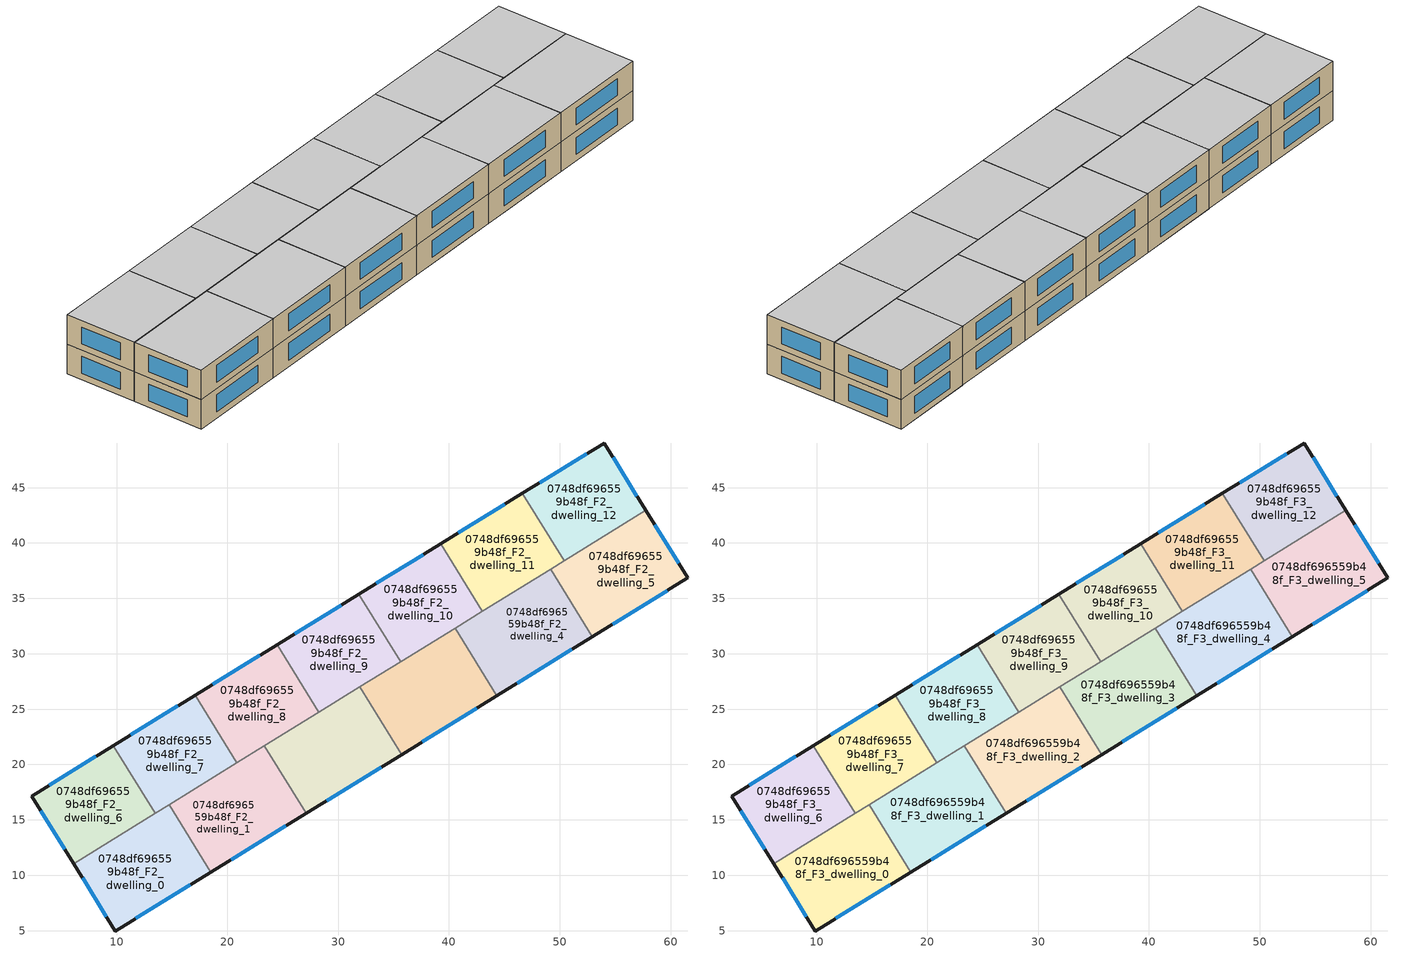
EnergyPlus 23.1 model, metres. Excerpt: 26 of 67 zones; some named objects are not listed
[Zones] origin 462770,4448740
0748df696559b48f_F2_dwelling_0
 floor to 0748df696559b48f_F1_dwelling_1 (EU_floor_Construction): 13.48,15.61 17.25,9.51 9.89,4.97 6.1,11.06 z6
 floor to 0748df696559b48f_F1_dwelling_3 (EU_floor_Construction): 14.73,16.38 18.49,10.27 17.25,9.51 13.48,15.61 z6
 wall outside (EU_wall_Construction): 6.1,11.06 9.89,4.97 18.49,10.27 z6:9
 wall to 0748df696559b48f_F2_dwelling_1 (EU_wall_Construction): 18.49,10.27 14.73,16.38 z6:9
 wall to 0748df696559b48f_F2_dwelling_6 (EU_wall_Construction): 13.47,15.6 6.1,11.06 z6:9
 wall to 0748df696559b48f_F2_dwelling_7 (EU_wall_Construction): 14.73,16.38 13.47,15.6 z6:9
 window (EU_Window_Construction): 11.73,6.1 16.65,9.14 / 6.91,9.75 9.08,6.27 z6.64:8.36
0748df696559b48f_F2_dwelling_1
 floor to 0748df696559b48f_F1_dwelling_3 (EU_floor_Construction): 20.87,20.17 24.63,14.06 18.49,10.27 14.73,16.38 z6
 floor to 0748df696559b48f_F1_dwelling_5 (EU_floor_Construction): 23.34,21.69 27.11,15.59 24.63,14.06 20.87,20.17 z6
 wall outside (EU_wall_Construction): 18.49,10.27 27.11,15.59 z6:9
 wall to 0748df696559b48f_F2_dwelling_2 (EU_wall_Construction): 27.11,15.59 23.34,21.69 z6:9
 wall to 0748df696559b48f_F2_dwelling_7 (EU_wall_Construction): 20.86,20.16 14.73,16.38 z6:9
 wall to 0748df696559b48f_F2_dwelling_8 (EU_wall_Construction): 23.34,21.69 20.86,20.16 z6:9
 window (EU_Window_Construction): 20.34,11.41 25.26,14.45 z6.64:8.36
0748df696559b48f_F2_dwelling_10
 floor to 0748df696559b48f_F1_dwelling_8 (EU_floor_Construction): 39.24,39.93 43.01,33.82 35.64,29.27 31.87,35.38 z6
 floor to 0748df696559b48f_F1_dwelling_6 (EU_floor_Construction): 31.87,35.38 35.64,29.27 35.62,29.27 31.86,35.37 z6
 wall outside (EU_wall_Construction): 39.24,39.93 31.86,35.37 z6:9
 wall to 0748df696559b48f_F2_dwelling_11 (EU_wall_Construction): 43.01,33.82 39.24,39.93 z6:9
 wall to 0748df696559b48f_F2_dwelling_9 (EU_wall_Construction): 31.86,35.37 35.62,29.27 z6:9
 wall to 0748df696559b48f_F2_dwelling_3 (EU_wall_Construction): 35.62,29.27 40.57,32.32 z6:9
 wall to 0748df696559b48f_F2_dwelling_4 (EU_wall_Construction): 40.57,32.32 43.01,33.82 z6:9
 window (EU_Window_Construction): 37.66,38.95 33.44,36.35 z6.64:8.36
0748df696559b48f_F2_dwelling_11
 floor to 0748df696559b48f_F1_dwelling_10 (EU_floor_Construction): 46.63,44.48 50.39,38.38 43.02,33.83 39.25,39.93 z6
 floor to 0748df696559b48f_F1_dwelling_8 (EU_floor_Construction): 39.25,39.93 43.02,33.83 43.01,33.82 39.24,39.93 z6
 wall outside (EU_wall_Construction): 46.62,44.48 39.24,39.93 z6:9
 wall to 0748df696559b48f_F2_dwelling_12 (EU_wall_Construction): 50.39,38.38 46.62,44.48 z6:9
 wall to 0748df696559b48f_F2_dwelling_4 (EU_wall_Construction): 43.01,33.82 49.18,37.63 z6:9
 wall to 0748df696559b48f_F2_dwelling_5 (EU_wall_Construction): 49.18,37.63 50.39,38.38 z6:9
 window (EU_Window_Construction): 45.04,43.5 40.82,40.9 z6.64:8.36
0748df696559b48f_F2_dwelling_12
 floor to 0748df696559b48f_F1_dwelling_12 (EU_floor_Construction): 54,49.03 57.78,42.94 50.4,38.38 46.64,44.49 z6
 floor to 0748df696559b48f_F1_dwelling_10 (EU_floor_Construction): 46.64,44.49 50.4,38.38 50.39,38.38 46.63,44.48 z6
 wall outside (EU_wall_Construction): 57.78,42.94 54,49.03 46.62,44.48 z6:9
 wall to 0748df696559b48f_F2_dwelling_5 (EU_wall_Construction): 50.39,38.38 57.78,42.94 z6:9
 window (EU_Window_Construction): 56.97,44.24 54.81,47.72 / 52.42,48.05 48.2,45.45 z6.64:8.36
0748df696559b48f_F2_dwelling_2
 floor to 0748df696559b48f_F1_dwelling_5 (EU_floor_Construction): 28.25,24.72 32.02,18.62 27.11,15.59 23.34,21.69 z6
 floor to 0748df696559b48f_F1_dwelling_7 (EU_floor_Construction): 31.95,27 35.72,20.9 32.02,18.62 28.25,24.72 z6
 wall outside (EU_wall_Construction): 27.11,15.59 35.72,20.9 z6:9
 wall to 0748df696559b48f_F2_dwelling_3 (EU_wall_Construction): 35.72,20.9 31.95,27 z6:9
 wall to 0748df696559b48f_F2_dwelling_8 (EU_wall_Construction): 28.24,24.71 23.34,21.69 z6:9
 wall to 0748df696559b48f_F2_dwelling_9 (EU_wall_Construction): 31.95,27 28.24,24.71 z6:9
 window (EU_Window_Construction): 28.95,16.72 33.87,19.76 z6.64:8.36
0748df696559b48f_F2_dwelling_3
 floor to 0748df696559b48f_F1_dwelling_9 (EU_floor_Construction): 40.57,32.32 44.33,26.21 39.4,23.17 35.64,29.27 z6
 floor to 0748df696559b48f_F1_dwelling_7 (EU_floor_Construction): 35.64,29.27 39.4,23.17 35.72,20.9 31.95,27 z6
 wall outside (EU_wall_Construction): 35.72,20.9 44.33,26.21 z6:9
 wall to 0748df696559b48f_F2_dwelling_4 (EU_wall_Construction): 44.33,26.21 40.57,32.32 z6:9
 wall to 0748df696559b48f_F2_dwelling_9 (EU_wall_Construction): 35.62,29.27 31.95,27 z6:9
 window (EU_Window_Construction): 37.56,22.04 42.49,25.07 z6.64:8.36
0748df696559b48f_F2_dwelling_4
 floor adiabatic (EU_floor_Construction): 49.18,37.63 52.95,31.53 46.78,27.72 43.02,33.83 z6
 floor to 0748df696559b48f_F1_dwelling_9 (EU_floor_Construction): 43.02,33.83 46.78,27.72 44.33,26.21 40.57,32.32 z6
 wall outside (EU_wall_Construction): 44.33,26.21 52.95,31.53 z6:9
 wall to 0748df696559b48f_F2_dwelling_5 (EU_wall_Construction): 52.95,31.53 49.18,37.63 z6:9
 window (EU_Window_Construction): 46.18,27.35 51.1,30.39 z6.64:8.36
0748df696559b48f_F2_dwelling_5
 floor to 0748df696559b48f_F1_dwelling_13 (EU_floor_Construction): 57.79,42.93 61.57,36.85 54.17,32.28 50.41,38.37 z6
 floor to 0748df696559b48f_F1_dwelling_12 (EU_floor_Construction): 57.78,42.94 57.79,42.93 50.41,38.37 50.4,38.38 z6
 floor adiabatic (EU_floor_Construction): 50.4,38.38 54.17,32.28 52.95,31.53 49.18,37.63 z6
 wall outside (EU_wall_Construction): 52.95,31.53 61.57,36.85 57.78,42.94 z6:9
 window (EU_Window_Construction): 60.76,38.15 58.6,41.63 / 54.79,32.67 59.73,35.71 z6.64:8.36
0748df696559b48f_F2_dwelling_6
 floor to 0748df696559b48f_F1_dwelling_0 (EU_floor_Construction): 9.71,21.71 13.47,15.61 6.09,11.07 2.31,17.15 z6
 floor to 0748df696559b48f_F1_dwelling_1 (EU_floor_Construction): 13.47,15.61 13.47,15.6 6.1,11.06 6.09,11.07 z6
 wall outside (EU_wall_Construction): 9.71,21.71 2.31,17.15 6.1,11.06 z6:9
 wall to 0748df696559b48f_F2_dwelling_7 (EU_wall_Construction): 13.47,15.6 9.71,21.71 z6:9
 window (EU_Window_Construction): 3.12,15.84 5.29,12.36 / 8.12,20.73 3.9,18.12 z6.64:8.36
0748df696559b48f_F2_dwelling_7
 floor to 0748df696559b48f_F1_dwelling_0 (EU_floor_Construction): 9.72,21.72 13.48,15.62 13.47,15.61 9.71,21.71 z6
 floor adiabatic (EU_floor_Construction): 17.09,26.26 20.86,20.16 13.47,15.6 13.47,15.61 13.48,15.62 9.72,21.72 z6
 wall outside (EU_wall_Construction): 17.09,26.26 9.71,21.71 z6:9
 wall to 0748df696559b48f_F2_dwelling_8 (EU_wall_Construction): 20.86,20.16 17.09,26.26 z6:9
 window (EU_Window_Construction): 15.51,25.29 11.29,22.68 z6.64:8.36
0748df696559b48f_F2_dwelling_8
 floor to 0748df696559b48f_F1_dwelling_4 (EU_floor_Construction): 24.47,30.82 28.24,24.71 20.87,20.17 17.1,26.27 z6
 floor to 0748df696559b48f_F1_dwelling_2 (EU_floor_Construction): 17.1,26.27 20.87,20.17 20.86,20.16 17.09,26.26 z6
 wall outside (EU_wall_Construction): 24.47,30.82 17.09,26.26 z6:9
 wall to 0748df696559b48f_F2_dwelling_9 (EU_wall_Construction): 28.24,24.71 24.47,30.82 z6:9
 window (EU_Window_Construction): 22.89,29.84 18.67,27.24 z6.64:8.36
0748df696559b48f_F2_dwelling_9
 floor to 0748df696559b48f_F1_dwelling_6 (EU_floor_Construction): 31.86,35.37 35.62,29.27 28.25,24.72 24.49,30.82 z6
 floor to 0748df696559b48f_F1_dwelling_4 (EU_floor_Construction): 24.49,30.82 28.25,24.72 28.24,24.71 24.47,30.82 z6
 wall outside (EU_wall_Construction): 31.86,35.37 24.47,30.82 z6:9
 window (EU_Window_Construction): 30.28,34.4 26.06,31.79 z6.64:8.36
0748df696559b48f_F3_dwelling_0
 floor to 0748df696559b48f_F2_dwelling_0 (EU_floor_Construction): 14.73,16.38 18.49,10.27 9.89,4.97 6.1,11.06 z9
 wall outside (EU_wall_Construction): 6.1,11.06 9.89,4.97 18.49,10.27 z9:12
 wall to 0748df696559b48f_F3_dwelling_1 (EU_wall_Construction): 18.49,10.27 14.73,16.38 z9:12
 wall to 0748df696559b48f_F3_dwelling_6 (EU_wall_Construction): 13.47,15.6 6.1,11.06 z9:12
 wall to 0748df696559b48f_F3_dwelling_7 (EU_wall_Construction): 14.73,16.38 13.47,15.6 z9:12
 window (EU_Window_Construction): 11.73,6.1 16.65,9.14 / 6.91,9.75 9.08,6.27 z9.64:11.36
 ceiling to 0748df696559b48f_F4_dwelling_0 (EU_floor_Construction): 18.49,10.27 14.73,16.38 6.1,11.06 9.89,4.97 z12
0748df696559b48f_F3_dwelling_1
 floor to 0748df696559b48f_F2_dwelling_1 (EU_floor_Construction): 23.34,21.69 27.11,15.59 18.49,10.27 14.73,16.38 z9
 wall outside (EU_wall_Construction): 18.49,10.27 27.11,15.59 z9:12
 wall to 0748df696559b48f_F3_dwelling_2 (EU_wall_Construction): 27.11,15.59 23.34,21.69 z9:12
 wall to 0748df696559b48f_F3_dwelling_7 (EU_wall_Construction): 20.86,20.16 14.73,16.38 z9:12
 wall to 0748df696559b48f_F3_dwelling_8 (EU_wall_Construction): 23.34,21.69 20.86,20.16 z9:12
 window (EU_Window_Construction): 20.34,11.41 25.26,14.45 z9.64:11.36
 ceiling to 0748df696559b48f_F4_dwelling_1 (EU_floor_Construction): 27.11,15.59 23.34,21.69 14.73,16.38 18.49,10.27 z12
0748df696559b48f_F3_dwelling_10
 floor to 0748df696559b48f_F2_dwelling_10 (EU_floor_Construction): 39.24,39.93 43.01,33.82 35.62,29.27 31.86,35.37 z9
 wall outside (EU_wall_Construction): 39.24,39.93 31.86,35.37 z9:12
 wall to 0748df696559b48f_F3_dwelling_11 (EU_wall_Construction): 43.01,33.82 39.24,39.93 z9:12
 wall to 0748df696559b48f_F3_dwelling_9 (EU_wall_Construction): 31.86,35.37 35.62,29.27 z9:12
 wall to 0748df696559b48f_F3_dwelling_3 (EU_wall_Construction): 35.62,29.27 40.57,32.32 z9:12
 wall to 0748df696559b48f_F3_dwelling_4 (EU_wall_Construction): 40.57,32.32 43.01,33.82 z9:12
 window (EU_Window_Construction): 37.66,38.95 33.44,36.35 z9.64:11.36
 ceiling to 0748df696559b48f_F4_dwelling_10 (EU_floor_Construction): 43.01,33.82 39.24,39.93 31.86,35.37 35.62,29.27 z12
0748df696559b48f_F3_dwelling_11
 floor to 0748df696559b48f_F2_dwelling_11 (EU_floor_Construction): 46.62,44.48 50.39,38.38 43.01,33.82 39.24,39.93 z9
 wall outside (EU_wall_Construction): 46.62,44.48 39.24,39.93 z9:12
 wall to 0748df696559b48f_F3_dwelling_12 (EU_wall_Construction): 50.39,38.38 46.62,44.48 z9:12
 wall to 0748df696559b48f_F3_dwelling_4 (EU_wall_Construction): 43.01,33.82 49.18,37.63 z9:12
 wall to 0748df696559b48f_F3_dwelling_5 (EU_wall_Construction): 49.18,37.63 50.39,38.38 z9:12
 window (EU_Window_Construction): 45.04,43.5 40.82,40.9 z9.64:11.36
 ceiling to 0748df696559b48f_F4_dwelling_11 (EU_floor_Construction): 50.39,38.38 46.62,44.48 39.24,39.93 43.01,33.82 z12
0748df696559b48f_F3_dwelling_12
 floor to 0748df696559b48f_F2_dwelling_12 (EU_floor_Construction): 54,49.03 57.78,42.94 50.39,38.38 46.62,44.48 z9
 wall outside (EU_wall_Construction): 57.78,42.94 54,49.03 46.62,44.48 z9:12
 wall to 0748df696559b48f_F3_dwelling_5 (EU_wall_Construction): 50.39,38.38 57.78,42.94 z9:12
 window (EU_Window_Construction): 56.97,44.24 54.81,47.72 / 52.42,48.05 48.2,45.45 z9.64:11.36
 ceiling to 0748df696559b48f_F4_dwelling_12 (EU_floor_Construction): 57.78,42.94 54,49.03 46.62,44.48 50.39,38.38 z12
0748df696559b48f_F3_dwelling_2
 floor to 0748df696559b48f_F2_dwelling_2 (EU_floor_Construction): 31.95,27 35.72,20.9 27.11,15.59 23.34,21.69 z9
 wall outside (EU_wall_Construction): 27.11,15.59 35.72,20.9 z9:12
 wall to 0748df696559b48f_F3_dwelling_3 (EU_wall_Construction): 35.72,20.9 31.95,27 z9:12
 wall to 0748df696559b48f_F3_dwelling_8 (EU_wall_Construction): 28.24,24.71 23.34,21.69 z9:12
 wall to 0748df696559b48f_F3_dwelling_9 (EU_wall_Construction): 31.95,27 28.24,24.71 z9:12
 window (EU_Window_Construction): 28.95,16.72 33.87,19.76 z9.64:11.36
 ceiling to 0748df696559b48f_F4_dwelling_2 (EU_floor_Construction): 35.72,20.9 31.95,27 23.34,21.69 27.11,15.59 z12
0748df696559b48f_F3_dwelling_3
 floor to 0748df696559b48f_F2_dwelling_3 (EU_floor_Construction): 40.57,32.32 44.33,26.21 35.72,20.9 31.95,27 z9
 wall outside (EU_wall_Construction): 35.72,20.9 44.33,26.21 z9:12
 wall to 0748df696559b48f_F3_dwelling_4 (EU_wall_Construction): 44.33,26.21 40.57,32.32 z9:12
 wall to 0748df696559b48f_F3_dwelling_9 (EU_wall_Construction): 35.62,29.27 31.95,27 z9:12
 window (EU_Window_Construction): 37.56,22.04 42.49,25.07 z9.64:11.36
 ceiling to 0748df696559b48f_F4_dwelling_3 (EU_floor_Construction): 44.33,26.21 40.57,32.32 31.95,27 35.72,20.9 z12
0748df696559b48f_F3_dwelling_4
 floor to 0748df696559b48f_F2_dwelling_4 (EU_floor_Construction): 49.18,37.63 52.95,31.53 44.33,26.21 40.57,32.32 z9
 wall outside (EU_wall_Construction): 44.33,26.21 52.95,31.53 z9:12
 wall to 0748df696559b48f_F3_dwelling_5 (EU_wall_Construction): 52.95,31.53 49.18,37.63 z9:12
 window (EU_Window_Construction): 46.18,27.35 51.1,30.39 z9.64:11.36
 ceiling to 0748df696559b48f_F4_dwelling_4 (EU_floor_Construction): 52.95,31.53 49.18,37.63 40.57,32.32 44.33,26.21 z12
0748df696559b48f_F3_dwelling_5
 floor to 0748df696559b48f_F2_dwelling_5 (EU_floor_Construction): 57.78,42.94 61.57,36.85 52.95,31.53 49.18,37.63 z9
 wall outside (EU_wall_Construction): 52.95,31.53 61.57,36.85 57.78,42.94 z9:12
 window (EU_Window_Construction): 60.76,38.15 58.6,41.63 / 54.79,32.67 59.73,35.71 z9.64:11.36
 ceiling to 0748df696559b48f_F4_dwelling_5 (EU_floor_Construction): 61.57,36.85 57.78,42.94 49.18,37.63 52.95,31.53 z12
0748df696559b48f_F3_dwelling_6
 floor to 0748df696559b48f_F2_dwelling_6 (EU_floor_Construction): 9.71,21.71 13.47,15.6 6.1,11.06 2.31,17.15 z9
 wall outside (EU_wall_Construction): 9.71,21.71 2.31,17.15 6.1,11.06 z9:12
 wall to 0748df696559b48f_F3_dwelling_7 (EU_wall_Construction): 13.47,15.6 9.71,21.71 z9:12
 window (EU_Window_Construction): 3.12,15.84 5.29,12.36 / 8.12,20.73 3.9,18.12 z9.64:11.36
 ceiling to 0748df696559b48f_F4_dwelling_6 (EU_floor_Construction): 13.47,15.6 9.71,21.71 2.31,17.15 6.1,11.06 z12
0748df696559b48f_F3_dwelling_7
 floor to 0748df696559b48f_F2_dwelling_7 (EU_floor_Construction): 17.09,26.26 20.86,20.16 13.47,15.6 9.71,21.71 z9
 wall outside (EU_wall_Construction): 17.09,26.26 9.71,21.71 z9:12
 wall to 0748df696559b48f_F3_dwelling_8 (EU_wall_Construction): 20.86,20.16 17.09,26.26 z9:12
 window (EU_Window_Construction): 15.51,25.29 11.29,22.68 z9.64:11.36
 ceiling to 0748df696559b48f_F4_dwelling_7 (EU_floor_Construction): 20.86,20.16 17.09,26.26 9.71,21.71 13.47,15.6 z12
0748df696559b48f_F3_dwelling_8
 floor to 0748df696559b48f_F2_dwelling_8 (EU_floor_Construction): 24.47,30.82 28.24,24.71 20.86,20.16 17.09,26.26 z9
 wall outside (EU_wall_Construction): 24.47,30.82 17.09,26.26 z9:12
 wall to 0748df696559b48f_F3_dwelling_9 (EU_wall_Construction): 28.24,24.71 24.47,30.82 z9:12
 window (EU_Window_Construction): 22.89,29.84 18.67,27.24 z9.64:11.36
 ceiling to 0748df696559b48f_F4_dwelling_8 (EU_floor_Construction): 28.24,24.71 24.47,30.82 17.09,26.26 20.86,20.16 z12
0748df696559b48f_F3_dwelling_9
 floor to 0748df696559b48f_F2_dwelling_9 (EU_floor_Construction): 31.86,35.37 35.62,29.27 28.24,24.71 24.47,30.82 z9
 wall outside (EU_wall_Construction): 31.86,35.37 24.47,30.82 z9:12
 window (EU_Window_Construction): 30.28,34.4 26.06,31.79 z9.64:11.36
 ceiling to 0748df696559b48f_F4_dwelling_9 (EU_floor_Construction): 35.62,29.27 31.86,35.37 24.47,30.82 28.24,24.71 z12
[Building]
EU S2 Campaign: North Axis=0; Terrain=City; Solar Distribution=FullExterior
[Site:Location]
Yerevan-Zvartnots.Intl.AP: Latitude=40.15; Longitude=44.383; Time Zone=4; Elevation=854
[SizingPeriod:WeatherFileDays]
AnnualSizingPeriod: Begin Month=1; Begin Day of Month=1; End Month=12; End Day of Month=31; Day of Week for Start Day=Monday; Use Weather File Daylight Saving Period=No; Use Weather File Rain and Snow Indicators=No
[MATERIAL]
EU_InternalMass_Material: Roughness=MediumRough; Thickness=0.1; Conductivity=1; Density=1800; Specific Heat=900; Thermal Absorptance=0.9; Solar Absorptance=0.7; Visible Absorptance=0.7
[MATERIAL:NOMASS] Roughness=MediumRough; Thermal Absorptance=0.9; Solar Absorptance=0.7; Visible Absorptance=0.7
Name | Thermal Resistance
EU_wall_NoMass | 1.05043
EU_floor_NoMass | 0.478065
[WINDOWMATERIAL:SIMPLEGLAZINGSYSTEM]
EU_Window_SimpleGlazing: UFactor=2.5566; Solar Heat Gain Coefficient=0.75; Visible Transmittance=0.75
[CONSTRUCTION]
EU_wall_Construction: EU_wall_NoMass
EU_floor_Construction: EU_floor_NoMass
EU_Window_Construction: EU_Window_SimpleGlazing
EU_InternalMass_Construction: EU_InternalMass_Material
[ZONE] Type=1; Multiplier=1; Ceiling Height=autocalculate; Floor Area=autocalculate; Part of Total Floor Area=Yes
Name | Volume
0748df696559b48f_F2_dwelling_0; 0748df696559b48f_F3_dwelling_0 | 217.762
0748df696559b48f_F2_dwelling_1; 0748df696559b48f_F3_dwelling_1; 0748df696559b48f_F2_dwelling_5; 0748df696559b48f_F3_dwelling_5 | 217.761
0748df696559b48f_F2_dwelling_10; 0748df696559b48f_F3_dwelling_10; 0748df696559b48f_F2_dwelling_7; 0748df696559b48f_F3_dwelling_7 | 186.673
0748df696559b48f_F2_dwelling_11; 0748df696559b48f_F3_dwelling_11 | 186.657
0748df696559b48f_F2_dwelling_12; 0748df696559b48f_F3_dwelling_12; 0748df696559b48f_F2_dwelling_6; 0748df696559b48f_F3_dwelling_6 | 186.669
0748df696559b48f_F2_dwelling_2; 0748df696559b48f_F3_dwelling_2 | 217.72
0748df696559b48f_F2_dwelling_3; 0748df696559b48f_F3_dwelling_3; 0748df696559b48f_F2_dwelling_4; 0748df696559b48f_F3_dwelling_4 | 217.768
0748df696559b48f_F2_dwelling_8; 0748df696559b48f_F3_dwelling_8 | 186.671
0748df696559b48f_F2_dwelling_9; 0748df696559b48f_F3_dwelling_9 | 186.7
[INTERNALMASS] Construction=EU_InternalMass_Construction
Name | Zone or ZoneList | Surface Area
0748df696559b48f_F2_dwelling_0_EU_InternalMass | 0748df696559b48f_F2_dwelling_0 | 72.5872
0748df696559b48f_F2_dwelling_1_EU_InternalMass | 0748df696559b48f_F2_dwelling_1 | 72.5871
0748df696559b48f_F2_dwelling_2_EU_InternalMass | 0748df696559b48f_F2_dwelling_2 | 72.5734
0748df696559b48f_F2_dwelling_3_EU_InternalMass | 0748df696559b48f_F2_dwelling_3 | 72.5895
0748df696559b48f_F2_dwelling_4_EU_InternalMass | 0748df696559b48f_F2_dwelling_4 | 72.5895
0748df696559b48f_F2_dwelling_5_EU_InternalMass | 0748df696559b48f_F2_dwelling_5 | 72.5872
0748df696559b48f_F2_dwelling_6_EU_InternalMass | 0748df696559b48f_F2_dwelling_6 | 62.2228
0748df696559b48f_F2_dwelling_7_EU_InternalMass | 0748df696559b48f_F2_dwelling_7 | 62.2244
0748df696559b48f_F2_dwelling_8_EU_InternalMass | 0748df696559b48f_F2_dwelling_8 | 62.2236
0748df696559b48f_F2_dwelling_9_EU_InternalMass | 0748df696559b48f_F2_dwelling_9 | 62.2335
0748df696559b48f_F2_dwelling_10_EU_InternalMass | 0748df696559b48f_F2_dwelling_10 | 62.2244
0748df696559b48f_F2_dwelling_11_EU_InternalMass | 0748df696559b48f_F2_dwelling_11 | 62.219
0748df696559b48f_F2_dwelling_12_EU_InternalMass | 0748df696559b48f_F2_dwelling_12 | 62.2228
0748df696559b48f_F3_dwelling_0_EU_InternalMass | 0748df696559b48f_F3_dwelling_0 | 72.5872
0748df696559b48f_F3_dwelling_1_EU_InternalMass | 0748df696559b48f_F3_dwelling_1 | 72.5871
0748df696559b48f_F3_dwelling_2_EU_InternalMass | 0748df696559b48f_F3_dwelling_2 | 72.5734
0748df696559b48f_F3_dwelling_3_EU_InternalMass | 0748df696559b48f_F3_dwelling_3 | 72.5895
0748df696559b48f_F3_dwelling_4_EU_InternalMass | 0748df696559b48f_F3_dwelling_4 | 72.5895
0748df696559b48f_F3_dwelling_5_EU_InternalMass | 0748df696559b48f_F3_dwelling_5 | 72.5872
0748df696559b48f_F3_dwelling_6_EU_InternalMass | 0748df696559b48f_F3_dwelling_6 | 62.2228
0748df696559b48f_F3_dwelling_7_EU_InternalMass | 0748df696559b48f_F3_dwelling_7 | 62.2244
0748df696559b48f_F3_dwelling_8_EU_InternalMass | 0748df696559b48f_F3_dwelling_8 | 62.2236
0748df696559b48f_F3_dwelling_9_EU_InternalMass | 0748df696559b48f_F3_dwelling_9 | 62.2335
0748df696559b48f_F3_dwelling_10_EU_InternalMass | 0748df696559b48f_F3_dwelling_10 | 62.2244
0748df696559b48f_F3_dwelling_11_EU_InternalMass | 0748df696559b48f_F3_dwelling_11 | 62.219
0748df696559b48f_F3_dwelling_12_EU_InternalMass | 0748df696559b48f_F3_dwelling_12 | 62.2228
[OTHEREQUIPMENT] Fuel Type=Electricity; Design Level Calculation Method=Watts/Area; Power per Zone Floor Area=1; Fraction Latent=0; Fraction Radiant=0; Fraction Lost=0; Carbon Dioxide Generation Rate=0; EndUse Subcategory=EU_Step8_InternalGains
Name | Zone or ZoneList or Space or SpaceList | Schedule
EU_Step8_InternalGain_0748df696559b48f_F2_dwelling_0_f000 | 0748df696559b48f_F2_dwelling_0 | EU_Step8_GainSchedule_0748df696559b48f_F2_dwelling_0_f000
EU_Step8_InternalGain_0748df696559b48f_F2_dwelling_1_f000 | 0748df696559b48f_F2_dwelling_1 | EU_Step8_GainSchedule_0748df696559b48f_F2_dwelling_1_f000
EU_Step8_InternalGain_0748df696559b48f_F2_dwelling_2_f000 | 0748df696559b48f_F2_dwelling_2 | EU_Step8_GainSchedule_0748df696559b48f_F2_dwelling_2_f000
EU_Step8_InternalGain_0748df696559b48f_F2_dwelling_3_f000 | 0748df696559b48f_F2_dwelling_3 | EU_Step8_GainSchedule_0748df696559b48f_F2_dwelling_3_f000
EU_Step8_InternalGain_0748df696559b48f_F2_dwelling_4_f000 | 0748df696559b48f_F2_dwelling_4 | EU_Step8_GainSchedule_0748df696559b48f_F2_dwelling_4_f000
EU_Step8_InternalGain_0748df696559b48f_F2_dwelling_5_f000 | 0748df696559b48f_F2_dwelling_5 | EU_Step8_GainSchedule_0748df696559b48f_F2_dwelling_5_f000
EU_Step8_InternalGain_0748df696559b48f_F2_dwelling_6_f000 | 0748df696559b48f_F2_dwelling_6 | EU_Step8_GainSchedule_0748df696559b48f_F2_dwelling_6_f000
EU_Step8_InternalGain_0748df696559b48f_F2_dwelling_7_f000 | 0748df696559b48f_F2_dwelling_7 | EU_Step8_GainSchedule_0748df696559b48f_F2_dwelling_7_f000
EU_Step8_InternalGain_0748df696559b48f_F2_dwelling_8_f000 | 0748df696559b48f_F2_dwelling_8 | EU_Step8_GainSchedule_0748df696559b48f_F2_dwelling_8_f000
EU_Step8_InternalGain_0748df696559b48f_F2_dwelling_9_f000 | 0748df696559b48f_F2_dwelling_9 | EU_Step8_GainSchedule_0748df696559b48f_F2_dwelling_9_f000
EU_Step8_InternalGain_0748df696559b48f_F2_dwelling_10_f000 | 0748df696559b48f_F2_dwelling_10 | EU_Step8_GainSchedule_0748df696559b48f_F2_dwelling_10_f000
EU_Step8_InternalGain_0748df696559b48f_F2_dwelling_11_f000 | 0748df696559b48f_F2_dwelling_11 | EU_Step8_GainSchedule_0748df696559b48f_F2_dwelling_11_f000
EU_Step8_InternalGain_0748df696559b48f_F2_dwelling_12_f000 | 0748df696559b48f_F2_dwelling_12 | EU_Step8_GainSchedule_0748df696559b48f_F2_dwelling_12_f000
EU_Step8_InternalGain_0748df696559b48f_F3_dwelling_0_f000 | 0748df696559b48f_F3_dwelling_0 | EU_Step8_GainSchedule_0748df696559b48f_F3_dwelling_0_f000
EU_Step8_InternalGain_0748df696559b48f_F3_dwelling_1_f000 | 0748df696559b48f_F3_dwelling_1 | EU_Step8_GainSchedule_0748df696559b48f_F3_dwelling_1_f000
EU_Step8_InternalGain_0748df696559b48f_F3_dwelling_2_f000 | 0748df696559b48f_F3_dwelling_2 | EU_Step8_GainSchedule_0748df696559b48f_F3_dwelling_2_f000
EU_Step8_InternalGain_0748df696559b48f_F3_dwelling_3_f000 | 0748df696559b48f_F3_dwelling_3 | EU_Step8_GainSchedule_0748df696559b48f_F3_dwelling_3_f000
EU_Step8_InternalGain_0748df696559b48f_F3_dwelling_4_f000 | 0748df696559b48f_F3_dwelling_4 | EU_Step8_GainSchedule_0748df696559b48f_F3_dwelling_4_f000
EU_Step8_InternalGain_0748df696559b48f_F3_dwelling_5_f000 | 0748df696559b48f_F3_dwelling_5 | EU_Step8_GainSchedule_0748df696559b48f_F3_dwelling_5_f000
EU_Step8_InternalGain_0748df696559b48f_F3_dwelling_6_f000 | 0748df696559b48f_F3_dwelling_6 | EU_Step8_GainSchedule_0748df696559b48f_F3_dwelling_6_f000
EU_Step8_InternalGain_0748df696559b48f_F3_dwelling_7_f000 | 0748df696559b48f_F3_dwelling_7 | EU_Step8_GainSchedule_0748df696559b48f_F3_dwelling_7_f000
EU_Step8_InternalGain_0748df696559b48f_F3_dwelling_8_f000 | 0748df696559b48f_F3_dwelling_8 | EU_Step8_GainSchedule_0748df696559b48f_F3_dwelling_8_f000
EU_Step8_InternalGain_0748df696559b48f_F3_dwelling_9_f000 | 0748df696559b48f_F3_dwelling_9 | EU_Step8_GainSchedule_0748df696559b48f_F3_dwelling_9_f000
EU_Step8_InternalGain_0748df696559b48f_F3_dwelling_10_f000 | 0748df696559b48f_F3_dwelling_10 | EU_Step8_GainSchedule_0748df696559b48f_F3_dwelling_10_f000
EU_Step8_InternalGain_0748df696559b48f_F3_dwelling_11_f000 | 0748df696559b48f_F3_dwelling_11 | EU_Step8_GainSchedule_0748df696559b48f_F3_dwelling_11_f000
EU_Step8_InternalGain_0748df696559b48f_F3_dwelling_12_f000 | 0748df696559b48f_F3_dwelling_12 | EU_Step8_GainSchedule_0748df696559b48f_F3_dwelling_12_f000
[ZONEVENTILATION:DESIGNFLOWRATE] Schedule=EU_AlwaysOn; Design Flow Rate Calculation Method=AirChanges/Hour; Air Changes per Hour=0.557805; Ventilation Type=Natural; Fan Pressure Rise=0; Fan Total Efficiency=1; Constant Term Coefficient=1; Temperature Term Coefficient=0; Velocity Term Coefficient=0; Velocity Squared Term Coefficient=0; Minimum Indoor Temperature=-100; Maximum Indoor Temperature=100; Delta Temperature=-100; Minimum Outdoor Temperature=-100; Maximum Outdoor Temperature=100; Maximum Wind Speed=40
Name | Zone or ZoneList or Space or SpaceList
EU_ConstantAir_0748df696559b48f_F2_dwelling_0 | 0748df696559b48f_F2_dwelling_0
EU_ConstantAir_0748df696559b48f_F2_dwelling_1 | 0748df696559b48f_F2_dwelling_1
EU_ConstantAir_0748df696559b48f_F2_dwelling_2 | 0748df696559b48f_F2_dwelling_2
EU_ConstantAir_0748df696559b48f_F2_dwelling_3 | 0748df696559b48f_F2_dwelling_3
EU_ConstantAir_0748df696559b48f_F2_dwelling_4 | 0748df696559b48f_F2_dwelling_4
EU_ConstantAir_0748df696559b48f_F2_dwelling_5 | 0748df696559b48f_F2_dwelling_5
EU_ConstantAir_0748df696559b48f_F2_dwelling_6 | 0748df696559b48f_F2_dwelling_6
EU_ConstantAir_0748df696559b48f_F2_dwelling_7 | 0748df696559b48f_F2_dwelling_7
EU_ConstantAir_0748df696559b48f_F2_dwelling_8 | 0748df696559b48f_F2_dwelling_8
EU_ConstantAir_0748df696559b48f_F2_dwelling_9 | 0748df696559b48f_F2_dwelling_9
EU_ConstantAir_0748df696559b48f_F2_dwelling_10 | 0748df696559b48f_F2_dwelling_10
EU_ConstantAir_0748df696559b48f_F2_dwelling_11 | 0748df696559b48f_F2_dwelling_11
EU_ConstantAir_0748df696559b48f_F2_dwelling_12 | 0748df696559b48f_F2_dwelling_12
EU_ConstantAir_0748df696559b48f_F3_dwelling_0 | 0748df696559b48f_F3_dwelling_0
EU_ConstantAir_0748df696559b48f_F3_dwelling_1 | 0748df696559b48f_F3_dwelling_1
EU_ConstantAir_0748df696559b48f_F3_dwelling_2 | 0748df696559b48f_F3_dwelling_2
EU_ConstantAir_0748df696559b48f_F3_dwelling_3 | 0748df696559b48f_F3_dwelling_3
EU_ConstantAir_0748df696559b48f_F3_dwelling_4 | 0748df696559b48f_F3_dwelling_4
EU_ConstantAir_0748df696559b48f_F3_dwelling_5 | 0748df696559b48f_F3_dwelling_5
EU_ConstantAir_0748df696559b48f_F3_dwelling_6 | 0748df696559b48f_F3_dwelling_6
EU_ConstantAir_0748df696559b48f_F3_dwelling_7 | 0748df696559b48f_F3_dwelling_7
EU_ConstantAir_0748df696559b48f_F3_dwelling_8 | 0748df696559b48f_F3_dwelling_8
EU_ConstantAir_0748df696559b48f_F3_dwelling_9 | 0748df696559b48f_F3_dwelling_9
EU_ConstantAir_0748df696559b48f_F3_dwelling_10 | 0748df696559b48f_F3_dwelling_10
EU_ConstantAir_0748df696559b48f_F3_dwelling_11 | 0748df696559b48f_F3_dwelling_11
EU_ConstantAir_0748df696559b48f_F3_dwelling_12 | 0748df696559b48f_F3_dwelling_12
[HVACTEMPLATE:ZONE:IDEALLOADSAIRSYSTEM] System Availability Schedule=EU_AlwaysOn; Maximum Heating Supply Air Temperature=50; Minimum Cooling Supply Air Temperature=13; Maximum Heating Supply Air Humidity Ratio=0.0156; Minimum Cooling Supply Air Humidity Ratio=0.0077; Heating Limit=NoLimit; Cooling Limit=NoLimit; Heating Availability Schedule=EU_AlwaysOn; Cooling Availability Schedule=EU_CoolingOff; Dehumidification Control Type=ConstantSensibleHeatRatio; Cooling Sensible Heat Ratio=0.7; Dehumidification Setpoint=60; Humidification Control Type=None; Humidification Setpoint=30; Outdoor Air Method=None; Outdoor Air Flow Rate per Person=0.00944; Outdoor Air Flow Rate per Zone Floor Area=0; Outdoor Air Flow Rate per Zone=0; Demand Controlled Ventilation Type=None; Outdoor Air Economizer Type=NoEconomizer; Heat Recovery Type=None; Sensible Heat Recovery Effectiveness=0.7; Latent Heat Recovery Effectiveness=0.65
Name | Template Thermostat
0748df696559b48f_F2_dwelling_0 | EU_HeatOnly_0748df696559b48f_F2_dwelling_0
0748df696559b48f_F2_dwelling_1 | EU_HeatOnly_0748df696559b48f_F2_dwelling_1
0748df696559b48f_F2_dwelling_2 | EU_HeatOnly_0748df696559b48f_F2_dwelling_2
0748df696559b48f_F2_dwelling_3 | EU_HeatOnly_0748df696559b48f_F2_dwelling_3
0748df696559b48f_F2_dwelling_4 | EU_HeatOnly_0748df696559b48f_F2_dwelling_4
0748df696559b48f_F2_dwelling_5 | EU_HeatOnly_0748df696559b48f_F2_dwelling_5
0748df696559b48f_F2_dwelling_6 | EU_HeatOnly_0748df696559b48f_F2_dwelling_6
0748df696559b48f_F2_dwelling_7 | EU_HeatOnly_0748df696559b48f_F2_dwelling_7
0748df696559b48f_F2_dwelling_8 | EU_HeatOnly_0748df696559b48f_F2_dwelling_8
0748df696559b48f_F2_dwelling_9 | EU_HeatOnly_0748df696559b48f_F2_dwelling_9
0748df696559b48f_F2_dwelling_10 | EU_HeatOnly_0748df696559b48f_F2_dwelling_10
0748df696559b48f_F2_dwelling_11 | EU_HeatOnly_0748df696559b48f_F2_dwelling_11
0748df696559b48f_F2_dwelling_12 | EU_HeatOnly_0748df696559b48f_F2_dwelling_12
0748df696559b48f_F3_dwelling_0 | EU_HeatOnly_0748df696559b48f_F3_dwelling_0
0748df696559b48f_F3_dwelling_1 | EU_HeatOnly_0748df696559b48f_F3_dwelling_1
0748df696559b48f_F3_dwelling_2 | EU_HeatOnly_0748df696559b48f_F3_dwelling_2
0748df696559b48f_F3_dwelling_3 | EU_HeatOnly_0748df696559b48f_F3_dwelling_3
0748df696559b48f_F3_dwelling_4 | EU_HeatOnly_0748df696559b48f_F3_dwelling_4
0748df696559b48f_F3_dwelling_5 | EU_HeatOnly_0748df696559b48f_F3_dwelling_5
0748df696559b48f_F3_dwelling_6 | EU_HeatOnly_0748df696559b48f_F3_dwelling_6
0748df696559b48f_F3_dwelling_7 | EU_HeatOnly_0748df696559b48f_F3_dwelling_7
0748df696559b48f_F3_dwelling_8 | EU_HeatOnly_0748df696559b48f_F3_dwelling_8
0748df696559b48f_F3_dwelling_9 | EU_HeatOnly_0748df696559b48f_F3_dwelling_9
0748df696559b48f_F3_dwelling_10 | EU_HeatOnly_0748df696559b48f_F3_dwelling_10
0748df696559b48f_F3_dwelling_11 | EU_HeatOnly_0748df696559b48f_F3_dwelling_11
0748df696559b48f_F3_dwelling_12 | EU_HeatOnly_0748df696559b48f_F3_dwelling_12
[SIZING:ZONE] Zone Cooling Design Supply Air Temperature Input Method=SupplyAirTemperature; Zone Cooling Design Supply Air Temperature=13; Zone Heating Design Supply Air Temperature Input Method=SupplyAirTemperature; Zone Heating Design Supply Air Temperature=50; Zone Cooling Design Supply Air Humidity Ratio=0.008; Zone Heating Design Supply Air Humidity Ratio=0.008; Cooling Design Air Flow Method=DesignDay; Cooling Design Air Flow Rate=0; Cooling Minimum Air Flow per Zone Floor Area=0.000762; Cooling Minimum Air Flow=0; Cooling Minimum Air Flow Fraction=0.2; Heating Design Air Flow Method=DesignDay; Heating Design Air Flow Rate=0; Heating Maximum Air Flow per Zone Floor Area=0.002032; Heating Maximum Air Flow=0.141576; Heating Maximum Air Flow Fraction=0.3; Account for Dedicated Outdoor Air System=No; Dedicated Outdoor Air System Control Strategy=NeutralSupplyAir; Dedicated Outdoor Air Low Setpoint Temperature for Design=autosize; Dedicated Outdoor Air High Setpoint Temperature for Design=autosize; Zone Load Sizing Method=Sensible Load Only No Latent Load; Zone Latent Cooling Design Supply Air Humidity Ratio Input Method=HumidityRatioDifference; Zone Cooling Design Supply Air Humidity Ratio Difference=0.005; Zone Latent Heating Design Supply Air Humidity Ratio Input Method=HumidityRatioDifference; Zone Humidification Design Supply Air Humidity Ratio Difference=0.005
0748df696559b48f_F2_dwelling_0; 0748df696559b48f_F2_dwelling_1; 0748df696559b48f_F2_dwelling_2; 0748df696559b48f_F2_dwelling_3; 0748df696559b48f_F2_dwelling_4; 0748df696559b48f_F2_dwelling_5; 0748df696559b48f_F2_dwelling_6; 0748df696559b48f_F2_dwelling_7; 0748df696559b48f_F2_dwelling_8; 0748df696559b48f_F2_dwelling_9; 0748df696559b48f_F2_dwelling_10; 0748df696559b48f_F2_dwelling_11; 0748df696559b48f_F2_dwelling_12; 0748df696559b48f_F3_dwelling_0; 0748df696559b48f_F3_dwelling_1; 0748df696559b48f_F3_dwelling_2; 0748df696559b48f_F3_dwelling_3; 0748df696559b48f_F3_dwelling_4; 0748df696559b48f_F3_dwelling_5; 0748df696559b48f_F3_dwelling_6; 0748df696559b48f_F3_dwelling_7; 0748df696559b48f_F3_dwelling_8; 0748df696559b48f_F3_dwelling_9; 0748df696559b48f_F3_dwelling_10; 0748df696559b48f_F3_dwelling_11; 0748df696559b48f_F3_dwelling_12
[SCHEDULE:CONSTANT]
Name | Hourly Value
EU_AlwaysOn | 1
EU_CoolingOff | 0
[SCHEDULE:FILE] Column Number=1; Rows to Skip at Top=0; Number of Hours of Data=8760; Column Separator=Comma; Interpolate to Timestep=No; Minutes per Item=60; Adjust Schedule for Daylight Savings=Yes
Name | File
EU_Step8_GainSchedule_0748df696559b48f_F2_dwelling_0_f000 | ../../schedules/0748df696559b48f/0748df696559b48f_F2_dwelling_0_f000_gain.csv
EU_Step8_GainSchedule_0748df696559b48f_F2_dwelling_1_f000 | ../../schedules/0748df696559b48f/0748df696559b48f_F2_dwelling_1_f000_gain.csv
EU_Step8_GainSchedule_0748df696559b48f_F2_dwelling_2_f000 | ../../schedules/0748df696559b48f/0748df696559b48f_F2_dwelling_2_f000_gain.csv
EU_Step8_GainSchedule_0748df696559b48f_F2_dwelling_3_f000 | ../../schedules/0748df696559b48f/0748df696559b48f_F2_dwelling_3_f000_gain.csv
EU_Step8_GainSchedule_0748df696559b48f_F2_dwelling_4_f000 | ../../schedules/0748df696559b48f/0748df696559b48f_F2_dwelling_4_f000_gain.csv
EU_Step8_GainSchedule_0748df696559b48f_F2_dwelling_5_f000 | ../../schedules/0748df696559b48f/0748df696559b48f_F2_dwelling_5_f000_gain.csv
EU_Step8_GainSchedule_0748df696559b48f_F2_dwelling_6_f000 | ../../schedules/0748df696559b48f/0748df696559b48f_F2_dwelling_6_f000_gain.csv
EU_Step8_GainSchedule_0748df696559b48f_F2_dwelling_7_f000 | ../../schedules/0748df696559b48f/0748df696559b48f_F2_dwelling_7_f000_gain.csv
EU_Step8_GainSchedule_0748df696559b48f_F2_dwelling_8_f000 | ../../schedules/0748df696559b48f/0748df696559b48f_F2_dwelling_8_f000_gain.csv
EU_Step8_GainSchedule_0748df696559b48f_F2_dwelling_9_f000 | ../../schedules/0748df696559b48f/0748df696559b48f_F2_dwelling_9_f000_gain.csv
EU_Step8_GainSchedule_0748df696559b48f_F2_dwelling_10_f000 | ../../schedules/0748df696559b48f/0748df696559b48f_F2_dwelling_10_f000_gain.csv
EU_Step8_GainSchedule_0748df696559b48f_F2_dwelling_11_f000 | ../../schedules/0748df696559b48f/0748df696559b48f_F2_dwelling_11_f000_gain.csv
EU_Step8_GainSchedule_0748df696559b48f_F2_dwelling_12_f000 | ../../schedules/0748df696559b48f/0748df696559b48f_F2_dwelling_12_f000_gain.csv
EU_Step8_GainSchedule_0748df696559b48f_F3_dwelling_0_f000 | ../../schedules/0748df696559b48f/0748df696559b48f_F3_dwelling_0_f000_gain.csv
EU_Step8_GainSchedule_0748df696559b48f_F3_dwelling_1_f000 | ../../schedules/0748df696559b48f/0748df696559b48f_F3_dwelling_1_f000_gain.csv
EU_Step8_GainSchedule_0748df696559b48f_F3_dwelling_2_f000 | ../../schedules/0748df696559b48f/0748df696559b48f_F3_dwelling_2_f000_gain.csv
EU_Step8_GainSchedule_0748df696559b48f_F3_dwelling_3_f000 | ../../schedules/0748df696559b48f/0748df696559b48f_F3_dwelling_3_f000_gain.csv
EU_Step8_GainSchedule_0748df696559b48f_F3_dwelling_4_f000 | ../../schedules/0748df696559b48f/0748df696559b48f_F3_dwelling_4_f000_gain.csv
EU_Step8_GainSchedule_0748df696559b48f_F3_dwelling_5_f000 | ../../schedules/0748df696559b48f/0748df696559b48f_F3_dwelling_5_f000_gain.csv
EU_Step8_GainSchedule_0748df696559b48f_F3_dwelling_6_f000 | ../../schedules/0748df696559b48f/0748df696559b48f_F3_dwelling_6_f000_gain.csv
EU_Step8_GainSchedule_0748df696559b48f_F3_dwelling_7_f000 | ../../schedules/0748df696559b48f/0748df696559b48f_F3_dwelling_7_f000_gain.csv
EU_Step8_GainSchedule_0748df696559b48f_F3_dwelling_8_f000 | ../../schedules/0748df696559b48f/0748df696559b48f_F3_dwelling_8_f000_gain.csv
EU_Step8_GainSchedule_0748df696559b48f_F3_dwelling_9_f000 | ../../schedules/0748df696559b48f/0748df696559b48f_F3_dwelling_9_f000_gain.csv
EU_Step8_GainSchedule_0748df696559b48f_F3_dwelling_10_f000 | ../../schedules/0748df696559b48f/0748df696559b48f_F3_dwelling_10_f000_gain.csv
EU_Step8_GainSchedule_0748df696559b48f_F3_dwelling_11_f000 | ../../schedules/0748df696559b48f/0748df696559b48f_F3_dwelling_11_f000_gain.csv
EU_Step8_GainSchedule_0748df696559b48f_F3_dwelling_12_f000 | ../../schedules/0748df696559b48f/0748df696559b48f_F3_dwelling_12_f000_gain.csv
